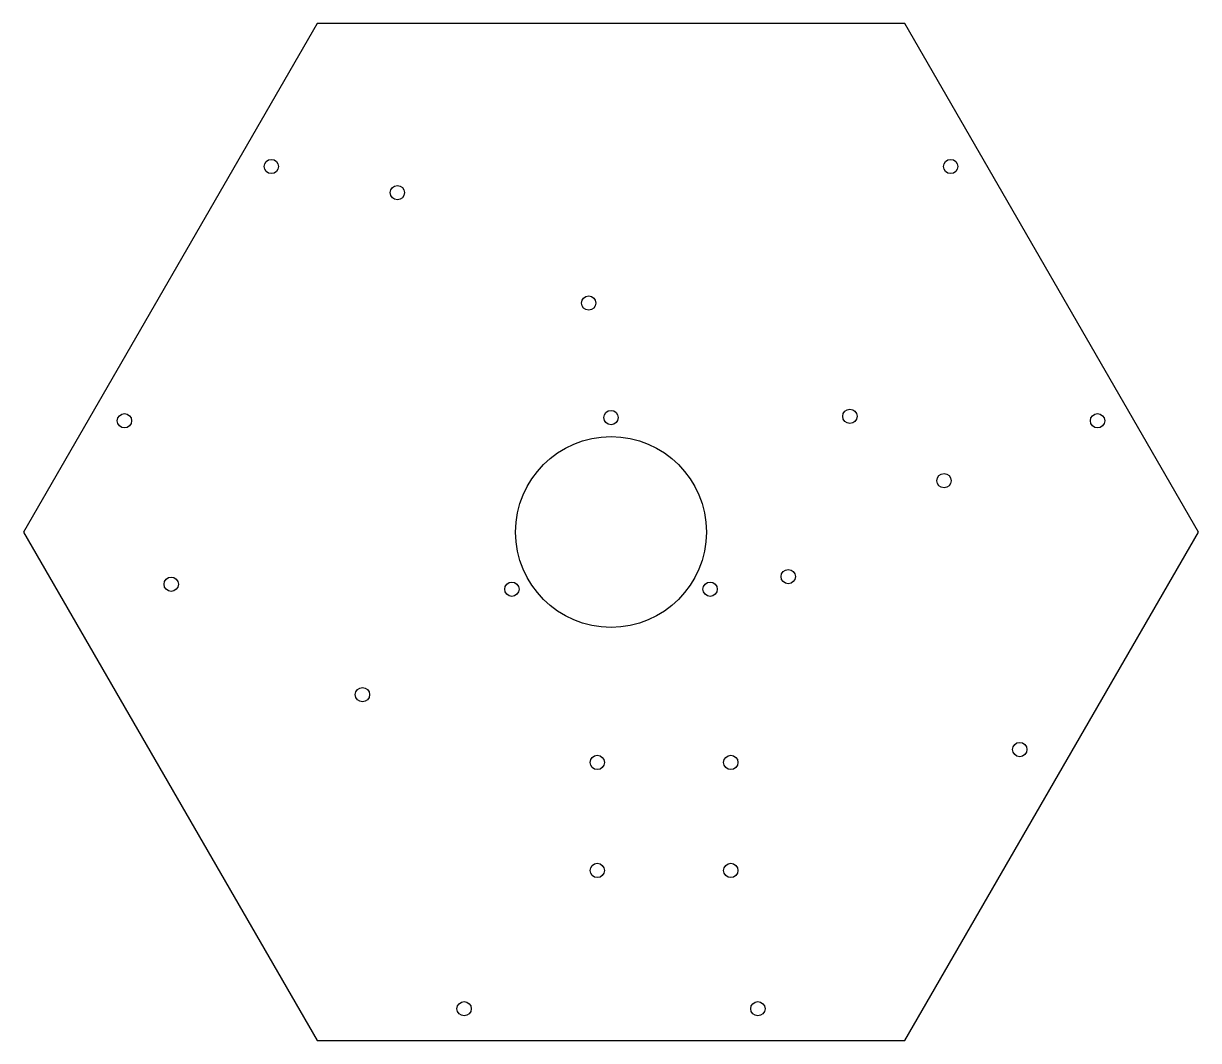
# Model space of a CAD drawing. Header units: millimetres. Extents: x -185 to 185, y -160 to 160.
import ezdxf

# ---------------------------------------------------------------- set-up
doc = ezdxf.new("R2010")
doc.units = ezdxf.units.MM

msp = doc.modelspace()

# ---------------------------------------------------------------- linework, layer by layer
at = {"color": 7, "linetype": 'Continuous', "lineweight": 25}
for p, q in [((-92.38, 160), (-184.75, 0)), ((92.38, 160), (-92.38, 160)), ((184.75, 0), (92.38, 160)), ((-184.75, 0), (-92.38, -160)), ((92.38, -160), (184.75, 0)), ((-92.38, -160), (92.38, -160))]:
    msp.add_line(p, q, dxfattribs=at)
for centre, radius in [((-106.81, 115), 2.25), ((106.81, 115), 2.25), ((-67.17, 106.77), 2.25), ((-7.01, 72.03), 2.25), ((-153, 35), 2.25), ((0, 36), 2.25), ((75.13, 36.4), 2.25), ((153, 35), 2.25), ((0, 0), 30), ((104.72, 16.15), 2.25), ((-138.31, -16.44), 2.25), ((55.73, -14.03), 2.25), ((-31.18, -18), 2.25), ((31.18, -18), 2.25), ((-78.15, -51.18), 2.25), ((128.54, -68.44), 2.25), ((-4.32, -72.5), 2.25), ((37.68, -72.5), 2.25), ((-4.32, -106.5), 2.25), ((37.68, -106.5), 2.25), ((-46.19, -150), 2.25), ((46.19, -150), 2.25)]:
    msp.add_circle(centre, radius, dxfattribs=at)

doc.saveas('drawing.dxf')
